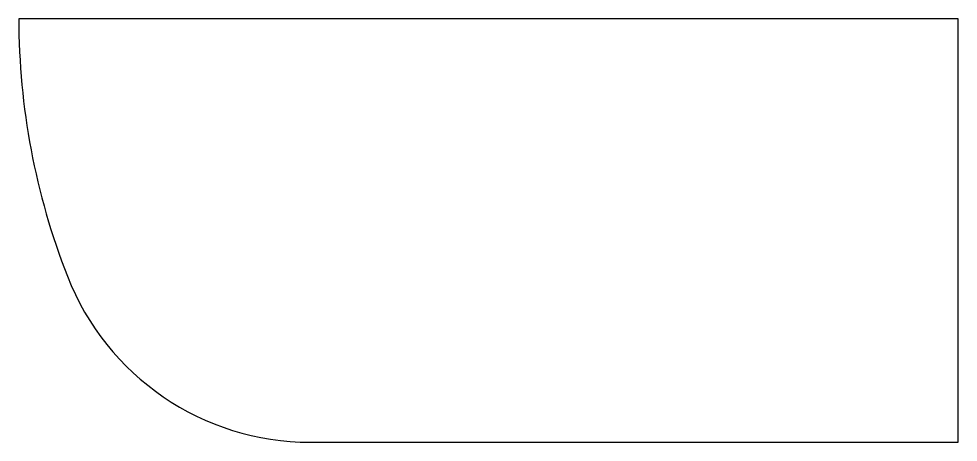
# Model space of a CAD drawing. Header units: millimetres. Extents: x -20 to 20, y -9 to 9.
import ezdxf

# ---------------------------------------------------------------- set-up
doc = ezdxf.new("R2010")
doc.units = ezdxf.units.MM
doc.layers.get('0').update_dxf_attribs({"linetype": 'CONTINUOUS'})

msp = doc.modelspace()

# ---------------------------------------------------------------- linework, layer by layer
for p, q in [((20.002, 9.003), (-20.002, 9.003)), ((20.002, -9.002), (20.002, 9.003)), ((-7.591, -9.002), (20.002, -9.002))]:
    msp.add_line(p, q)
for centre, radius, start, end in [((10, 9), 30.002, 179.9952, 201.3995), ((-7.591, 2.106), 11.109, 201.3995, 270)]:
    msp.add_arc(centre, radius, start, end)

doc.saveas('drawing.dxf')
